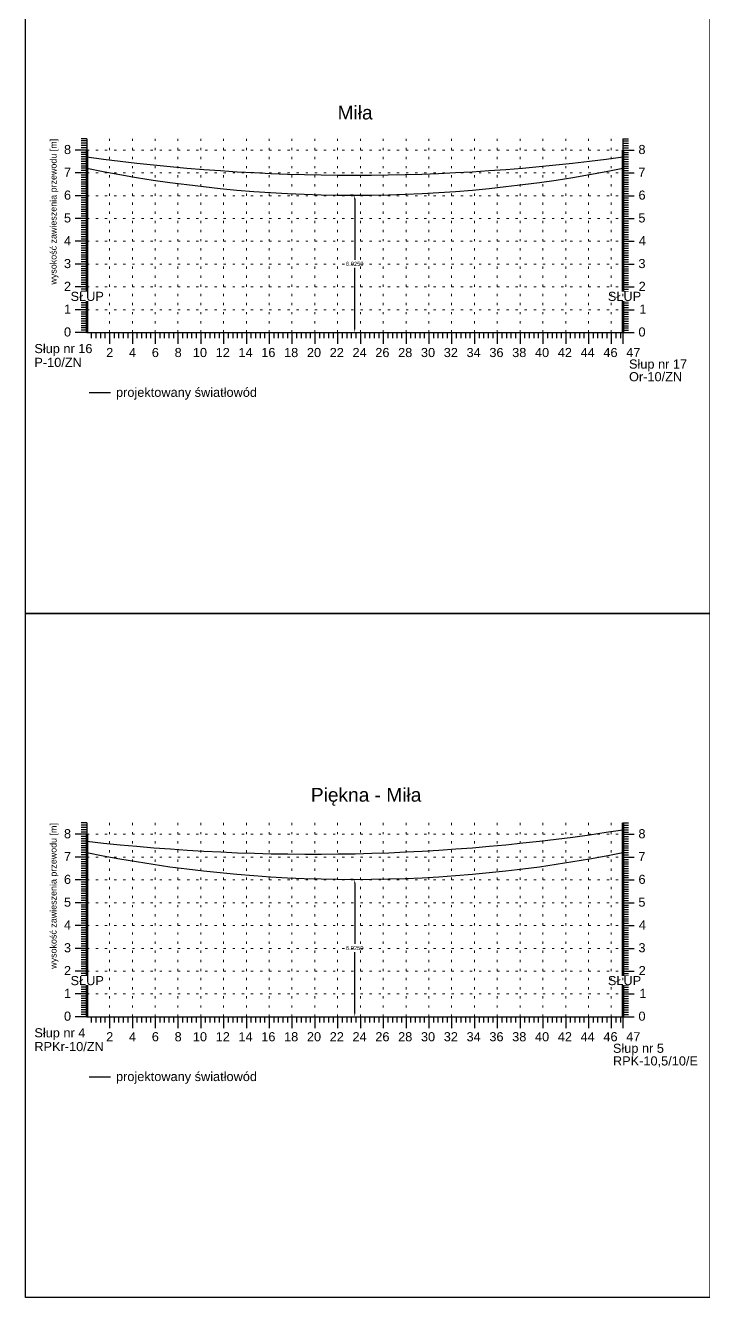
# Model space of a CAD drawing. Header units: metres. Extents: x -155 to 1812, y 681 to 886.
# Drawn here: x 1074.5 to 1104.3, y 740.5 to 796.3 of the extents above; entities that cross this region are included whole.
import ezdxf

# ---------------------------------------------------------------- set-up
doc = ezdxf.new("R2010")
doc.units = ezdxf.units.M
doc.header["$MEASUREMENT"] = 0
doc.linetypes.add('ACAD_ISO07W100', pattern=[3, 0, -3])
doc.layers.add('ramka', color=7, linetype='Continuous', plot=False)
doc.styles.get("Standard").update_dxf_attribs({"font": 'arial.ttf'})
doc.dimstyles.get("Standard").update_dxf_attribs({"dimtxt": 0.18, "dimasz": 0.18, "dimexe": 0.18, "dimexo": 0.0625, "dimgap": 0.09, "dimtad": 0, "dimtih": 1, "dimtoh": 1, "dimdec": 4, "dimzin": 0, "dimdsep": 46, "dimtxsty": 'Standard', "dimcen": 0.09, "dimadec": 0, "dimazin": 0, "dimtfac": 1, "dimtdec": 4, "dimtofl": 0, "dimtmove": 0, "dimatfit": 3, "dimfxl": 1, "dimtolj": 1, "dimtzin": 0, "dimarcsym": 0})

# ---------------------------------------------------------------- blocks, each defined once
blk = doc.blocks.new('*D293')
at = {"color": 0, "lineweight": -2}
for p, q in [((1088.917, 788.858), (1088.799, 788.858)), ((1088.979, 788.678), (1088.979, 786.028)), ((1088.979, 783.013), (1088.979, 785.664)), ((1079.892, 782.833), (1089.159, 782.833))]:
    blk.add_line(p, q, dxfattribs=at)
at = {"color": 0}
for points in [[(1089.009, 788.678), (1088.949, 788.678), (1088.979, 788.858)], [(1088.949, 783.013), (1089.009, 783.013), (1088.979, 782.833)]]:
    blk.add_solid(points, dxfattribs=at)
at = {"layer": 'Defpoints', "color": 0}
for p in [(1088.979, 788.858), (1079.829, 782.833), (1088.979, 782.833)]:
    blk.add_point(p, dxfattribs=at)
at = {"color": 0, "lineweight": 25, "insert": (1088.979, 785.846), "char_height": 0.18, "attachment_point": 5}
blk.add_mtext('\\A1;6.0250', dxfattribs=at)
blk = doc.blocks.new('*D303')
at = {"color": 0, "lineweight": -2}
for p, q in [((1088.917, 758.858), (1088.799, 758.858)), ((1088.979, 758.678), (1088.979, 756.028)), ((1088.979, 753.013), (1088.979, 755.664)), ((1079.892, 752.833), (1089.159, 752.833))]:
    blk.add_line(p, q, dxfattribs=at)
at = {"color": 0}
for points in [[(1089.009, 758.678), (1088.949, 758.678), (1088.979, 758.858)], [(1088.949, 753.013), (1089.009, 753.013), (1088.979, 752.833)]]:
    blk.add_solid(points, dxfattribs=at)
at = {"layer": 'Defpoints', "color": 0}
for p in [(1088.979, 758.858), (1079.829, 752.833), (1088.979, 752.833)]:
    blk.add_point(p, dxfattribs=at)
at = {"color": 0, "lineweight": 25, "insert": (1088.979, 755.846), "char_height": 0.18, "attachment_point": 5}
blk.add_mtext('\\A1;6.0250', dxfattribs=at)

msp = doc.modelspace()

# ---------------------------------------------------------------- linework, layer by layer
for p, q in [((1077.22936, 791.33334), (1076.97936, 791.33334)), ((1077.22936, 791.23334), (1076.97936, 791.23334)), ((1077.22936, 791.13334), (1076.97936, 791.13334)), ((1077.22936, 791.03334), (1076.97936, 791.03334)), ((1077.22936, 790.93334), (1076.97936, 790.93334)), ((1077.22936, 791.33334), (1077.22936, 782.83334)), ((1100.72936, 791.33334), (1100.72936, 782.83334)), ((1100.72936, 791.33334), (1100.97936, 791.33334)), ((1100.72936, 791.23334), (1100.97936, 791.23334)), ((1100.72936, 791.13334), (1100.97936, 791.13334)), ((1100.72936, 791.03334), (1100.97936, 791.03334)), ((1100.72936, 790.93334), (1100.97936, 790.93334)), ((1077.22936, 790.83334), (1076.72936, 790.83334)), ((1077.22936, 790.83334), (1076.72936, 790.83334)), ((1077.22936, 790.73334), (1076.97936, 790.73334)), ((1077.22936, 790.63334), (1076.97936, 790.63334)), ((1077.22936, 790.53334), (1076.97936, 790.53334)), ((1077.22936, 790.43334), (1076.97936, 790.43334)), ((1100.72936, 790.83334), (1101.22936, 790.83334)), ((1100.72936, 790.83334), (1101.22936, 790.83334)), ((1100.72936, 790.73334), (1100.97936, 790.73334)), ((1100.72936, 790.63334), (1100.97936, 790.63334)), ((1100.72936, 790.53334), (1100.97936, 790.53334)), ((1100.72936, 790.43334), (1100.97936, 790.43334)), ((1077.22936, 789.83334), (1076.72936, 789.83334)), ((1077.22936, 789.83334), (1076.72936, 789.83334)), ((1077.22936, 790.33334), (1076.97936, 790.33334)), ((1077.22936, 790.23334), (1076.97936, 790.23334)), ((1077.22936, 790.13334), (1076.97936, 790.13334)), ((1077.22936, 790.03334), (1076.97936, 790.03334)), ((1077.22936, 789.93334), (1076.97936, 789.93334)), ((1100.72936, 790.33334), (1100.97936, 790.33334)), ((1100.72936, 790.23334), (1100.97936, 790.23334)), ((1100.72936, 790.13334), (1100.97936, 790.13334)), ((1100.72936, 790.03334), (1100.97936, 790.03334)), ((1100.72936, 789.93334), (1100.97936, 789.93334)), ((1100.72936, 789.83334), (1101.22936, 789.83334)), ((1100.72936, 789.83334), (1101.22936, 789.83334)), ((1077.22936, 789.73334), (1076.97936, 789.73334)), ((1077.22936, 789.63334), (1076.97936, 789.63334)), ((1077.22936, 789.53334), (1076.97936, 789.53334)), ((1077.22936, 789.43334), (1076.97936, 789.43334)), ((1077.22936, 789.33334), (1076.97936, 789.33334)), ((1100.72936, 789.73334), (1100.97936, 789.73334)), ((1100.72936, 789.63334), (1100.97936, 789.63334)), ((1100.72936, 789.53334), (1100.97936, 789.53334)), ((1100.72936, 789.43334), (1100.97936, 789.43334)), ((1100.72936, 789.33334), (1100.97936, 789.33334)), ((1077.22936, 788.83334), (1076.72936, 788.83334)), ((1077.22936, 788.83334), (1076.72936, 788.83334)), ((1077.22936, 789.23334), (1076.97936, 789.23334)), ((1077.22936, 789.13334), (1076.97936, 789.13334)), ((1077.22936, 789.03334), (1076.97936, 789.03334)), ((1077.22936, 788.93334), (1076.97936, 788.93334)), ((1077.22936, 788.73334), (1076.97936, 788.73334)), ((1100.72936, 789.23334), (1100.97936, 789.23334)), ((1100.72936, 789.13334), (1100.97936, 789.13334)), ((1100.72936, 789.03334), (1100.97936, 789.03334)), ((1100.72936, 788.93334), (1100.97936, 788.93334)), ((1100.72936, 788.83334), (1101.22936, 788.83334)), ((1100.72936, 788.83334), (1101.22936, 788.83334)), ((1100.72936, 788.73334), (1100.97936, 788.73334)), ((1077.22936, 788.63334), (1076.97936, 788.63334)), ((1077.22936, 788.53334), (1076.97936, 788.53334)), ((1077.22936, 788.43334), (1076.97936, 788.43334)), ((1077.22936, 788.33334), (1076.97936, 788.33334)), ((1077.22936, 788.23334), (1076.97936, 788.23334)), ((1077.22936, 788.13334), (1076.97936, 788.13334)), ((1100.72936, 788.63334), (1100.97936, 788.63334)), ((1100.72936, 788.53334), (1100.97936, 788.53334)), ((1100.72936, 788.43334), (1100.97936, 788.43334)), ((1100.72936, 788.33334), (1100.97936, 788.33334)), ((1100.72936, 788.23334), (1100.97936, 788.23334)), ((1100.72936, 788.13334), (1100.97936, 788.13334)), ((1077.22936, 787.83334), (1076.72936, 787.83334)), ((1077.22936, 787.83334), (1076.72936, 787.83334)), ((1077.22936, 788.03334), (1076.97936, 788.03334)), ((1077.22936, 787.93334), (1076.97936, 787.93334)), ((1077.22936, 787.73334), (1076.97936, 787.73334)), ((1077.22936, 787.63334), (1076.97936, 787.63334)), ((1100.72936, 788.03334), (1100.97936, 788.03334)), ((1100.72936, 787.93334), (1100.97936, 787.93334)), ((1100.72936, 787.83334), (1101.22936, 787.83334)), ((1100.72936, 787.83334), (1101.22936, 787.83334)), ((1100.72936, 787.73334), (1100.97936, 787.73334)), ((1100.72936, 787.63334), (1100.97936, 787.63334)), ((1077.22936, 787.53334), (1076.97936, 787.53334)), ((1077.22936, 787.43334), (1076.97936, 787.43334)), ((1077.22936, 787.33334), (1076.97936, 787.33334)), ((1077.22936, 787.23334), (1076.97936, 787.23334)), ((1077.22936, 787.13334), (1076.97936, 787.13334)), ((1077.22936, 787.03334), (1076.97936, 787.03334)), ((1100.72936, 787.53334), (1100.97936, 787.53334)), ((1100.72936, 787.43334), (1100.97936, 787.43334)), ((1100.72936, 787.33334), (1100.97936, 787.33334)), ((1100.72936, 787.23334), (1100.97936, 787.23334)), ((1100.72936, 787.13334), (1100.97936, 787.13334)), ((1100.72936, 787.03334), (1100.97936, 787.03334)), ((1077.22936, 786.83334), (1076.72936, 786.83334)), ((1077.22936, 786.83334), (1076.72936, 786.83334)), ((1077.22936, 786.93334), (1076.97936, 786.93334)), ((1077.22936, 786.73334), (1076.97936, 786.73334)), ((1077.22936, 786.63334), (1076.97936, 786.63334)), ((1077.22936, 786.53334), (1076.97936, 786.53334)), ((1100.72936, 786.93334), (1100.97936, 786.93334)), ((1100.72936, 786.83334), (1101.22936, 786.83334)), ((1100.72936, 786.83334), (1101.22936, 786.83334)), ((1100.72936, 786.73334), (1100.97936, 786.73334)), ((1100.72936, 786.63334), (1100.97936, 786.63334)), ((1100.72936, 786.53334), (1100.97936, 786.53334)), ((1077.22936, 786.43334), (1076.97936, 786.43334)), ((1077.22936, 786.33334), (1076.97936, 786.33334)), ((1077.22936, 786.23334), (1076.97936, 786.23334)), ((1077.22936, 786.13334), (1076.97936, 786.13334)), ((1077.22936, 786.03334), (1076.97936, 786.03334)), ((1077.22936, 785.93334), (1076.97936, 785.93334)), ((1100.72936, 786.43334), (1100.97936, 786.43334)), ((1100.72936, 786.33334), (1100.97936, 786.33334)), ((1100.72936, 786.23334), (1100.97936, 786.23334)), ((1100.72936, 786.13334), (1100.97936, 786.13334)), ((1100.72936, 786.03334), (1100.97936, 786.03334)), ((1100.72936, 785.93334), (1100.97936, 785.93334)), ((1077.22936, 785.83334), (1076.72936, 785.83334)), ((1077.22936, 785.83334), (1076.72936, 785.83334)), ((1077.22936, 785.73334), (1076.97936, 785.73334)), ((1077.22936, 785.63334), (1076.97936, 785.63334)), ((1077.22936, 785.53334), (1076.97936, 785.53334)), ((1077.22936, 785.43334), (1076.97936, 785.43334)), ((1100.72936, 785.83334), (1101.22936, 785.83334)), ((1100.72936, 785.83334), (1101.22936, 785.83334)), ((1100.72936, 785.73334), (1100.97936, 785.73334)), ((1100.72936, 785.63334), (1100.97936, 785.63334)), ((1100.72936, 785.53334), (1100.97936, 785.53334)), ((1100.72936, 785.43334), (1100.97936, 785.43334)), ((1077.22936, 784.83334), (1076.72936, 784.83334)), ((1077.22936, 784.83334), (1076.72936, 784.83334)), ((1077.22936, 785.33334), (1076.97936, 785.33334)), ((1077.22936, 785.23334), (1076.97936, 785.23334)), ((1077.22936, 785.13334), (1076.97936, 785.13334)), ((1077.22936, 785.03334), (1076.97936, 785.03334)), ((1077.22936, 784.93334), (1076.97936, 784.93334)), ((1100.72936, 785.33334), (1100.97936, 785.33334)), ((1100.72936, 785.23334), (1100.97936, 785.23334)), ((1100.72936, 785.13334), (1100.97936, 785.13334)), ((1100.72936, 785.03334), (1100.97936, 785.03334)), ((1100.72936, 784.93334), (1100.97936, 784.93334)), ((1100.72936, 784.83334), (1101.22936, 784.83334)), ((1100.72936, 784.83334), (1101.22936, 784.83334)), ((1077.22936, 784.73334), (1076.97936, 784.73334)), ((1077.22936, 784.63334), (1076.97936, 784.63334)), ((1077.22936, 784.53334), (1076.97936, 784.53334)), ((1077.22936, 784.43334), (1076.97936, 784.43334)), ((1077.22936, 784.33334), (1076.97936, 784.33334)), ((1077.22936, 784.23334), (1076.97936, 784.23334)), ((1100.72936, 784.73334), (1100.97936, 784.73334)), ((1100.72936, 784.63334), (1100.97936, 784.63334)), ((1100.72936, 784.53334), (1100.97936, 784.53334)), ((1100.72936, 784.43334), (1100.97936, 784.43334)), ((1100.72936, 784.33334), (1100.97936, 784.33334)), ((1100.72936, 784.23334), (1100.97936, 784.23334)), ((1077.22936, 783.83334), (1076.72936, 783.83334)), ((1077.22936, 783.83334), (1076.72936, 783.83334)), ((1077.22936, 784.13334), (1076.97936, 784.13334)), ((1077.22936, 784.03334), (1076.97936, 784.03334)), ((1077.22936, 783.93334), (1076.97936, 783.93334)), ((1077.22936, 783.73334), (1076.97936, 783.73334)), ((1100.72936, 784.13334), (1100.97936, 784.13334)), ((1100.72936, 784.03334), (1100.97936, 784.03334)), ((1100.72936, 783.93334), (1100.97936, 783.93334)), ((1100.72936, 783.83334), (1101.22936, 783.83334)), ((1100.72936, 783.83334), (1101.22936, 783.83334)), ((1100.72936, 783.73334), (1100.97936, 783.73334)), ((1077.22936, 783.63334), (1076.97936, 783.63334)), ((1077.22936, 783.53334), (1076.97936, 783.53334)), ((1077.22936, 783.43334), (1076.97936, 783.43334)), ((1077.22936, 783.33334), (1076.97936, 783.33334)), ((1077.22936, 783.23334), (1076.97936, 783.23334)), ((1077.22936, 783.13334), (1076.97936, 783.13334)), ((1100.72936, 783.63334), (1100.97936, 783.63334)), ((1100.72936, 783.53334), (1100.97936, 783.53334)), ((1100.72936, 783.43334), (1100.97936, 783.43334)), ((1100.72936, 783.33334), (1100.97936, 783.33334)), ((1100.72936, 783.23334), (1100.97936, 783.23334)), ((1100.72936, 783.13334), (1100.97936, 783.13334)), ((1077.22936, 782.83334), (1076.72936, 782.83334)), ((1077.22936, 783.03334), (1076.97936, 783.03334)), ((1077.22936, 782.93334), (1076.97936, 782.93334)), ((1077.22936, 782.83334), (1076.97936, 782.83334)), ((1077.22936, 782.83334), (1100.72936, 782.83334)), ((1077.42936, 782.83334), (1077.42936, 782.58334)), ((1077.62936, 782.83334), (1077.62936, 782.58334)), ((1077.82936, 782.83334), (1077.82936, 782.58334)), ((1078.02936, 782.83334), (1078.02936, 782.58334)), ((1078.22936, 782.83334), (1078.22936, 782.33334)), ((1078.42936, 782.83334), (1078.42936, 782.58334)), ((1078.62936, 782.83334), (1078.62936, 782.58334)), ((1078.82936, 782.83334), (1078.82936, 782.58334)), ((1079.02936, 782.83334), (1079.02936, 782.58334)), ((1079.22936, 782.83334), (1079.22936, 782.33334)), ((1079.42936, 782.83334), (1079.42936, 782.58334)), ((1079.62936, 782.83334), (1079.62936, 782.58334)), ((1079.82936, 782.83334), (1079.82936, 782.58334)), ((1080.02936, 782.83334), (1080.02936, 782.58334)), ((1080.22936, 782.83334), (1080.22936, 782.33334)), ((1080.42936, 782.83334), (1080.42936, 782.58334)), ((1080.62936, 782.83334), (1080.62936, 782.58334)), ((1080.82936, 782.83334), (1080.82936, 782.58334)), ((1081.02936, 782.83334), (1081.02936, 782.58334)), ((1081.22936, 782.83334), (1081.22936, 782.33334)), ((1081.42936, 782.83334), (1081.42936, 782.58334)), ((1081.62936, 782.83334), (1081.62936, 782.58334)), ((1081.82936, 782.83334), (1081.82936, 782.58334)), ((1082.02936, 782.83334), (1082.02936, 782.58334)), ((1082.22936, 782.83334), (1082.22936, 782.33334)), ((1082.42936, 782.83334), (1082.42936, 782.58334)), ((1082.62936, 782.83334), (1082.62936, 782.58334)), ((1082.82936, 782.83334), (1082.82936, 782.58334)), ((1083.02936, 782.83334), (1083.02936, 782.58334)), ((1083.22936, 782.83334), (1083.22936, 782.33334)), ((1083.42936, 782.83334), (1083.42936, 782.58334)), ((1083.62936, 782.83334), (1083.62936, 782.58334)), ((1083.82936, 782.83334), (1083.82936, 782.58334)), ((1084.02936, 782.83334), (1084.02936, 782.58334)), ((1084.22936, 782.83334), (1084.22936, 782.33334)), ((1084.42936, 782.83334), (1084.42936, 782.58334)), ((1084.62936, 782.83334), (1084.62936, 782.58334)), ((1084.82936, 782.83334), (1084.82936, 782.58334)), ((1085.02936, 782.83334), (1085.02936, 782.58334)), ((1085.22936, 782.83334), (1085.22936, 782.33334)), ((1085.42936, 782.83334), (1085.42936, 782.58334)), ((1085.62936, 782.83334), (1085.62936, 782.58334)), ((1085.82936, 782.83334), (1085.82936, 782.58334)), ((1086.02936, 782.83334), (1086.02936, 782.58334)), ((1086.22936, 782.83334), (1086.22936, 782.33334)), ((1086.42936, 782.83334), (1086.42936, 782.58334)), ((1086.62936, 782.83334), (1086.62936, 782.58334)), ((1086.82936, 782.83334), (1086.82936, 782.58334)), ((1087.02936, 782.83334), (1087.02936, 782.58334)), ((1087.22936, 782.83334), (1087.22936, 782.33334)), ((1087.42936, 782.83334), (1087.42936, 782.58334)), ((1087.62936, 782.83334), (1087.62936, 782.58334)), ((1087.82936, 782.83334), (1087.82936, 782.58334)), ((1088.02936, 782.83334), (1088.02936, 782.58334)), ((1088.22936, 782.83334), (1088.22936, 782.33334)), ((1088.42936, 782.83334), (1088.42936, 782.58334)), ((1088.62936, 782.83334), (1088.62936, 782.58334)), ((1088.82936, 782.83334), (1088.82936, 782.58334)), ((1089.02936, 782.83334), (1089.02936, 782.58334)), ((1089.22936, 782.83334), (1089.22936, 782.33334)), ((1089.42936, 782.83334), (1089.42936, 782.58334)), ((1089.62936, 782.83334), (1089.62936, 782.58334)), ((1089.82936, 782.83334), (1089.82936, 782.58334)), ((1090.02936, 782.83334), (1090.02936, 782.58334)), ((1090.22936, 782.83334), (1090.22936, 782.33334)), ((1090.42936, 782.83334), (1090.42936, 782.58334)), ((1090.62936, 782.83334), (1090.62936, 782.58334)), ((1090.82936, 782.83334), (1090.82936, 782.58334)), ((1091.02936, 782.83334), (1091.02936, 782.58334)), ((1091.22936, 782.83334), (1091.22936, 782.33334)), ((1091.42936, 782.83334), (1091.42936, 782.58334)), ((1091.62936, 782.83334), (1091.62936, 782.58334)), ((1091.82936, 782.83334), (1091.82936, 782.58334)), ((1092.02936, 782.83334), (1092.02936, 782.58334)), ((1092.22936, 782.83334), (1092.22936, 782.33334)), ((1092.42936, 782.83334), (1092.42936, 782.58334)), ((1092.62936, 782.83334), (1092.62936, 782.58334)), ((1092.82936, 782.83334), (1092.82936, 782.58334)), ((1093.02936, 782.83334), (1093.02936, 782.58334)), ((1093.22936, 782.83334), (1093.22936, 782.33334)), ((1093.42936, 782.83334), (1093.42936, 782.58334)), ((1093.62936, 782.83334), (1093.62936, 782.58334)), ((1093.82936, 782.83334), (1093.82936, 782.58334)), ((1094.02936, 782.83334), (1094.02936, 782.58334)), ((1094.22936, 782.83334), (1094.22936, 782.33334)), ((1094.42936, 782.83334), (1094.42936, 782.58334)), ((1094.62936, 782.83334), (1094.62936, 782.58334)), ((1094.82936, 782.83334), (1094.82936, 782.58334)), ((1095.02936, 782.83334), (1095.02936, 782.58334)), ((1095.22936, 782.83334), (1095.22936, 782.33334)), ((1095.42936, 782.83334), (1095.42936, 782.58334)), ((1095.62936, 782.83334), (1095.62936, 782.58334)), ((1095.82936, 782.83334), (1095.82936, 782.58334)), ((1096.02936, 782.83334), (1096.02936, 782.58334)), ((1096.22936, 782.83334), (1096.22936, 782.33334)), ((1096.22936, 782.83334), (1096.22936, 782.33334)), ((1096.42936, 782.83334), (1096.42936, 782.58334)), ((1096.62936, 782.83334), (1096.62936, 782.58334)), ((1096.82936, 782.83334), (1096.82936, 782.58334)), ((1097.02936, 782.83334), (1097.02936, 782.58334)), ((1097.22936, 782.83334), (1097.22936, 782.33334)), ((1097.22936, 782.83334), (1097.22936, 782.33334)), ((1097.42936, 782.83334), (1097.42936, 782.58334)), ((1097.62936, 782.83334), (1097.62936, 782.58334)), ((1097.82936, 782.83334), (1097.82936, 782.58334)), ((1098.02936, 782.83334), (1098.02936, 782.58334)), ((1098.22936, 782.83334), (1098.22936, 782.33334)), ((1098.22936, 782.83334), (1098.22936, 782.33334)), ((1098.42936, 782.83334), (1098.42936, 782.58334)), ((1098.62936, 782.83334), (1098.62936, 782.58334)), ((1098.82936, 782.83334), (1098.82936, 782.58334)), ((1099.02936, 782.83334), (1099.02936, 782.58334)), ((1099.22936, 782.83334), (1099.22936, 782.33334)), ((1099.22936, 782.83334), (1099.22936, 782.33334)), ((1099.42936, 782.83334), (1099.42936, 782.58334)), ((1099.62936, 782.83334), (1099.62936, 782.58334)), ((1099.82936, 782.83334), (1099.82936, 782.58334)), ((1100.02936, 782.83334), (1100.02936, 782.58334)), ((1100.22936, 782.83334), (1100.22936, 782.33334)), ((1100.22936, 782.83334), (1100.22936, 782.33334)), ((1100.42936, 782.83334), (1100.42936, 782.58334)), ((1100.62936, 782.83334), (1100.62936, 782.58334)), ((1100.72936, 783.03334), (1100.97936, 783.03334)), ((1100.72936, 782.93334), (1100.97936, 782.93334)), ((1100.72936, 782.83334), (1101.22936, 782.83334)), ((1100.72936, 782.83334), (1100.97936, 782.83334)), ((1100.72936, 782.83334), (1100.72936, 782.33334)), ((1100.72936, 782.83334), (1100.72936, 782.33334)), ((1077.22936, 760.83334), (1076.72936, 760.83334)), ((1077.22936, 760.83334), (1076.72936, 760.83334)), ((1077.22936, 761.33334), (1076.97936, 761.33334)), ((1077.22936, 761.23334), (1076.97936, 761.23334)), ((1077.22936, 761.13334), (1076.97936, 761.13334)), ((1077.22936, 761.03334), (1076.97936, 761.03334)), ((1077.22936, 760.93334), (1076.97936, 760.93334)), ((1077.22936, 761.33334), (1077.22936, 752.83334)), ((1100.72936, 761.33334), (1100.72936, 752.83334)), ((1100.72936, 761.33334), (1100.97936, 761.33334)), ((1100.72936, 761.23334), (1100.97936, 761.23334)), ((1100.72936, 761.13334), (1100.97936, 761.13334)), ((1100.72936, 761.03334), (1100.97936, 761.03334)), ((1100.72936, 760.93334), (1100.97936, 760.93334)), ((1100.72936, 760.83334), (1101.22936, 760.83334)), ((1100.72936, 760.83334), (1101.22936, 760.83334)), ((1077.22936, 760.73334), (1076.97936, 760.73334)), ((1077.22936, 760.63334), (1076.97936, 760.63334)), ((1077.22936, 760.53334), (1076.97936, 760.53334)), ((1077.22936, 760.43334), (1076.97936, 760.43334)), ((1077.22936, 760.33334), (1076.97936, 760.33334)), ((1100.72936, 760.73334), (1100.97936, 760.73334)), ((1100.72936, 760.63334), (1100.97936, 760.63334)), ((1100.72936, 760.53334), (1100.97936, 760.53334)), ((1100.72936, 760.43334), (1100.97936, 760.43334)), ((1100.72936, 760.33334), (1100.97936, 760.33334)), ((1077.22936, 759.83334), (1076.72936, 759.83334)), ((1077.22936, 759.83334), (1076.72936, 759.83334)), ((1077.22936, 760.23334), (1076.97936, 760.23334)), ((1077.22936, 760.13334), (1076.97936, 760.13334)), ((1077.22936, 760.03334), (1076.97936, 760.03334)), ((1077.22936, 759.93334), (1076.97936, 759.93334)), ((1077.22936, 759.73334), (1076.97936, 759.73334)), ((1100.72936, 760.23334), (1100.97936, 760.23334)), ((1100.72936, 760.13334), (1100.97936, 760.13334)), ((1100.72936, 760.03334), (1100.97936, 760.03334)), ((1100.72936, 759.93334), (1100.97936, 759.93334)), ((1100.72936, 759.83334), (1101.22936, 759.83334)), ((1100.72936, 759.83334), (1101.22936, 759.83334)), ((1100.72936, 759.73334), (1100.97936, 759.73334)), ((1077.22936, 759.63334), (1076.97936, 759.63334)), ((1077.22936, 759.53334), (1076.97936, 759.53334)), ((1077.22936, 759.43334), (1076.97936, 759.43334)), ((1077.22936, 759.33334), (1076.97936, 759.33334)), ((1077.22936, 759.23334), (1076.97936, 759.23334)), ((1077.22936, 759.13334), (1076.97936, 759.13334)), ((1100.72936, 759.63334), (1100.97936, 759.63334)), ((1100.72936, 759.53334), (1100.97936, 759.53334)), ((1100.72936, 759.43334), (1100.97936, 759.43334)), ((1100.72936, 759.33334), (1100.97936, 759.33334)), ((1100.72936, 759.23334), (1100.97936, 759.23334)), ((1100.72936, 759.13334), (1100.97936, 759.13334)), ((1077.22936, 758.83334), (1076.72936, 758.83334)), ((1077.22936, 758.83334), (1076.72936, 758.83334)), ((1077.22936, 759.03334), (1076.97936, 759.03334)), ((1077.22936, 758.93334), (1076.97936, 758.93334)), ((1077.22936, 758.73334), (1076.97936, 758.73334)), ((1077.22936, 758.63334), (1076.97936, 758.63334)), ((1100.72936, 759.03334), (1100.97936, 759.03334)), ((1100.72936, 758.93334), (1100.97936, 758.93334)), ((1100.72936, 758.83334), (1101.22936, 758.83334)), ((1100.72936, 758.83334), (1101.22936, 758.83334)), ((1100.72936, 758.73334), (1100.97936, 758.73334)), ((1100.72936, 758.63334), (1100.97936, 758.63334)), ((1077.22936, 758.53334), (1076.97936, 758.53334)), ((1077.22936, 758.43334), (1076.97936, 758.43334)), ((1077.22936, 758.33334), (1076.97936, 758.33334)), ((1077.22936, 758.23334), (1076.97936, 758.23334)), ((1077.22936, 758.13334), (1076.97936, 758.13334)), ((1077.22936, 758.03334), (1076.97936, 758.03334)), ((1100.72936, 758.53334), (1100.97936, 758.53334)), ((1100.72936, 758.43334), (1100.97936, 758.43334)), ((1100.72936, 758.33334), (1100.97936, 758.33334)), ((1100.72936, 758.23334), (1100.97936, 758.23334)), ((1100.72936, 758.13334), (1100.97936, 758.13334)), ((1100.72936, 758.03334), (1100.97936, 758.03334)), ((1077.22936, 757.83334), (1076.72936, 757.83334)), ((1077.22936, 757.83334), (1076.72936, 757.83334)), ((1077.22936, 757.93334), (1076.97936, 757.93334)), ((1077.22936, 757.73334), (1076.97936, 757.73334)), ((1077.22936, 757.63334), (1076.97936, 757.63334)), ((1077.22936, 757.53334), (1076.97936, 757.53334)), ((1100.72936, 757.93334), (1100.97936, 757.93334)), ((1100.72936, 757.83334), (1101.22936, 757.83334)), ((1100.72936, 757.83334), (1101.22936, 757.83334)), ((1100.72936, 757.73334), (1100.97936, 757.73334)), ((1100.72936, 757.63334), (1100.97936, 757.63334)), ((1100.72936, 757.53334), (1100.97936, 757.53334)), ((1077.22936, 757.43334), (1076.97936, 757.43334)), ((1077.22936, 757.33334), (1076.97936, 757.33334)), ((1077.22936, 757.23334), (1076.97936, 757.23334)), ((1077.22936, 757.13334), (1076.97936, 757.13334)), ((1077.22936, 757.03334), (1076.97936, 757.03334)), ((1077.22936, 756.93334), (1076.97936, 756.93334)), ((1100.72936, 757.43334), (1100.97936, 757.43334)), ((1100.72936, 757.33334), (1100.97936, 757.33334)), ((1100.72936, 757.23334), (1100.97936, 757.23334)), ((1100.72936, 757.13334), (1100.97936, 757.13334)), ((1100.72936, 757.03334), (1100.97936, 757.03334)), ((1100.72936, 756.93334), (1100.97936, 756.93334)), ((1077.22936, 756.83334), (1076.72936, 756.83334)), ((1077.22936, 756.83334), (1076.72936, 756.83334)), ((1077.22936, 756.73334), (1076.97936, 756.73334)), ((1077.22936, 756.63334), (1076.97936, 756.63334)), ((1077.22936, 756.53334), (1076.97936, 756.53334)), ((1077.22936, 756.43334), (1076.97936, 756.43334)), ((1077.22936, 756.33334), (1076.97936, 756.33334)), ((1100.72936, 756.83334), (1101.22936, 756.83334)), ((1100.72936, 756.83334), (1101.22936, 756.83334)), ((1100.72936, 756.73334), (1100.97936, 756.73334)), ((1100.72936, 756.63334), (1100.97936, 756.63334)), ((1100.72936, 756.53334), (1100.97936, 756.53334)), ((1100.72936, 756.43334), (1100.97936, 756.43334)), ((1100.72936, 756.33334), (1100.97936, 756.33334)), ((1077.22936, 755.83334), (1076.72936, 755.83334)), ((1077.22936, 755.83334), (1076.72936, 755.83334)), ((1077.22936, 756.23334), (1076.97936, 756.23334)), ((1077.22936, 756.13334), (1076.97936, 756.13334)), ((1077.22936, 756.03334), (1076.97936, 756.03334)), ((1077.22936, 755.93334), (1076.97936, 755.93334)), ((1100.72936, 756.23334), (1100.97936, 756.23334)), ((1100.72936, 756.13334), (1100.97936, 756.13334)), ((1100.72936, 756.03334), (1100.97936, 756.03334)), ((1100.72936, 755.93334), (1100.97936, 755.93334)), ((1100.72936, 755.83334), (1101.22936, 755.83334)), ((1100.72936, 755.83334), (1101.22936, 755.83334)), ((1077.22936, 755.73334), (1076.97936, 755.73334)), ((1077.22936, 755.63334), (1076.97936, 755.63334)), ((1077.22936, 755.53334), (1076.97936, 755.53334)), ((1077.22936, 755.43334), (1076.97936, 755.43334)), ((1077.22936, 755.33334), (1076.97936, 755.33334)), ((1077.22936, 755.23334), (1076.97936, 755.23334)), ((1100.72936, 755.73334), (1100.97936, 755.73334)), ((1100.72936, 755.63334), (1100.97936, 755.63334)), ((1100.72936, 755.53334), (1100.97936, 755.53334)), ((1100.72936, 755.43334), (1100.97936, 755.43334)), ((1100.72936, 755.33334), (1100.97936, 755.33334)), ((1100.72936, 755.23334), (1100.97936, 755.23334)), ((1077.22936, 754.83334), (1076.72936, 754.83334)), ((1077.22936, 754.83334), (1076.72936, 754.83334)), ((1077.22936, 755.13334), (1076.97936, 755.13334)), ((1077.22936, 755.03334), (1076.97936, 755.03334)), ((1077.22936, 754.93334), (1076.97936, 754.93334)), ((1077.22936, 754.73334), (1076.97936, 754.73334)), ((1100.72936, 755.13334), (1100.97936, 755.13334)), ((1100.72936, 755.03334), (1100.97936, 755.03334)), ((1100.72936, 754.93334), (1100.97936, 754.93334)), ((1100.72936, 754.83334), (1101.22936, 754.83334)), ((1100.72936, 754.83334), (1101.22936, 754.83334)), ((1100.72936, 754.73334), (1100.97936, 754.73334)), ((1077.22936, 754.63334), (1076.97936, 754.63334)), ((1077.22936, 754.53334), (1076.97936, 754.53334)), ((1077.22936, 754.43334), (1076.97936, 754.43334)), ((1077.22936, 754.33334), (1076.97936, 754.33334)), ((1077.22936, 754.23334), (1076.97936, 754.23334)), ((1077.22936, 754.13334), (1076.97936, 754.13334)), ((1100.72936, 754.63334), (1100.97936, 754.63334)), ((1100.72936, 754.53334), (1100.97936, 754.53334)), ((1100.72936, 754.43334), (1100.97936, 754.43334)), ((1100.72936, 754.33334), (1100.97936, 754.33334)), ((1100.72936, 754.23334), (1100.97936, 754.23334)), ((1100.72936, 754.13334), (1100.97936, 754.13334)), ((1077.22936, 753.83334), (1076.72936, 753.83334)), ((1077.22936, 753.83334), (1076.72936, 753.83334)), ((1077.22936, 754.03334), (1076.97936, 754.03334)), ((1077.22936, 753.93334), (1076.97936, 753.93334)), ((1077.22936, 753.73334), (1076.97936, 753.73334)), ((1077.22936, 753.63334), (1076.97936, 753.63334)), ((1100.72936, 754.03334), (1100.97936, 754.03334)), ((1100.72936, 753.93334), (1100.97936, 753.93334)), ((1100.72936, 753.83334), (1101.22936, 753.83334)), ((1100.72936, 753.83334), (1101.22936, 753.83334)), ((1100.72936, 753.73334), (1100.97936, 753.73334)), ((1100.72936, 753.63334), (1100.97936, 753.63334)), ((1077.22936, 753.53334), (1076.97936, 753.53334)), ((1077.22936, 753.43334), (1076.97936, 753.43334)), ((1077.22936, 753.33334), (1076.97936, 753.33334)), ((1077.22936, 753.23334), (1076.97936, 753.23334)), ((1077.22936, 753.13334), (1076.97936, 753.13334)), ((1077.22936, 753.03334), (1076.97936, 753.03334)), ((1100.72936, 753.53334), (1100.97936, 753.53334)), ((1100.72936, 753.43334), (1100.97936, 753.43334)), ((1100.72936, 753.33334), (1100.97936, 753.33334)), ((1100.72936, 753.23334), (1100.97936, 753.23334)), ((1100.72936, 753.13334), (1100.97936, 753.13334)), ((1100.72936, 753.03334), (1100.97936, 753.03334)), ((1077.22936, 752.83334), (1076.72936, 752.83334)), ((1077.22936, 752.93334), (1076.97936, 752.93334)), ((1077.22936, 752.83334), (1076.97936, 752.83334)), ((1077.22936, 752.83334), (1100.72936, 752.83334)), ((1077.42936, 752.83334), (1077.42936, 752.58334)), ((1077.62936, 752.83334), (1077.62936, 752.58334)), ((1077.82936, 752.83334), (1077.82936, 752.58334)), ((1078.02936, 752.83334), (1078.02936, 752.58334)), ((1078.22936, 752.83334), (1078.22936, 752.33334)), ((1078.42936, 752.83334), (1078.42936, 752.58334)), ((1078.62936, 752.83334), (1078.62936, 752.58334)), ((1078.82936, 752.83334), (1078.82936, 752.58334)), ((1079.02936, 752.83334), (1079.02936, 752.58334)), ((1079.22936, 752.83334), (1079.22936, 752.33334)), ((1079.42936, 752.83334), (1079.42936, 752.58334)), ((1079.62936, 752.83334), (1079.62936, 752.58334)), ((1079.82936, 752.83334), (1079.82936, 752.58334)), ((1080.02936, 752.83334), (1080.02936, 752.58334)), ((1080.22936, 752.83334), (1080.22936, 752.33334)), ((1080.42936, 752.83334), (1080.42936, 752.58334)), ((1080.62936, 752.83334), (1080.62936, 752.58334)), ((1080.82936, 752.83334), (1080.82936, 752.58334)), ((1081.02936, 752.83334), (1081.02936, 752.58334)), ((1081.22936, 752.83334), (1081.22936, 752.33334)), ((1081.42936, 752.83334), (1081.42936, 752.58334)), ((1081.62936, 752.83334), (1081.62936, 752.58334)), ((1081.82936, 752.83334), (1081.82936, 752.58334)), ((1082.02936, 752.83334), (1082.02936, 752.58334)), ((1082.22936, 752.83334), (1082.22936, 752.33334)), ((1082.42936, 752.83334), (1082.42936, 752.58334)), ((1082.62936, 752.83334), (1082.62936, 752.58334)), ((1082.82936, 752.83334), (1082.82936, 752.58334)), ((1083.02936, 752.83334), (1083.02936, 752.58334)), ((1083.22936, 752.83334), (1083.22936, 752.33334)), ((1083.42936, 752.83334), (1083.42936, 752.58334)), ((1083.62936, 752.83334), (1083.62936, 752.58334)), ((1083.82936, 752.83334), (1083.82936, 752.58334)), ((1084.02936, 752.83334), (1084.02936, 752.58334)), ((1084.22936, 752.83334), (1084.22936, 752.33334)), ((1084.42936, 752.83334), (1084.42936, 752.58334)), ((1084.62936, 752.83334), (1084.62936, 752.58334)), ((1084.82936, 752.83334), (1084.82936, 752.58334)), ((1085.02936, 752.83334), (1085.02936, 752.58334)), ((1085.22936, 752.83334), (1085.22936, 752.33334)), ((1085.42936, 752.83334), (1085.42936, 752.58334)), ((1085.62936, 752.83334), (1085.62936, 752.58334)), ((1085.82936, 752.83334), (1085.82936, 752.58334)), ((1086.02936, 752.83334), (1086.02936, 752.58334)), ((1086.22936, 752.83334), (1086.22936, 752.33334)), ((1086.42936, 752.83334), (1086.42936, 752.58334)), ((1086.62936, 752.83334), (1086.62936, 752.58334)), ((1086.82936, 752.83334), (1086.82936, 752.58334)), ((1087.02936, 752.83334), (1087.02936, 752.58334)), ((1087.22936, 752.83334), (1087.22936, 752.33334)), ((1087.42936, 752.83334), (1087.42936, 752.58334)), ((1087.62936, 752.83334), (1087.62936, 752.58334)), ((1087.82936, 752.83334), (1087.82936, 752.58334)), ((1088.02936, 752.83334), (1088.02936, 752.58334)), ((1088.22936, 752.83334), (1088.22936, 752.33334)), ((1088.42936, 752.83334), (1088.42936, 752.58334)), ((1088.62936, 752.83334), (1088.62936, 752.58334)), ((1088.82936, 752.83334), (1088.82936, 752.58334)), ((1089.02936, 752.83334), (1089.02936, 752.58334)), ((1089.22936, 752.83334), (1089.22936, 752.33334)), ((1089.42936, 752.83334), (1089.42936, 752.58334)), ((1089.62936, 752.83334), (1089.62936, 752.58334)), ((1089.82936, 752.83334), (1089.82936, 752.58334)), ((1090.02936, 752.83334), (1090.02936, 752.58334)), ((1090.22936, 752.83334), (1090.22936, 752.33334)), ((1090.42936, 752.83334), (1090.42936, 752.58334)), ((1090.62936, 752.83334), (1090.62936, 752.58334)), ((1090.82936, 752.83334), (1090.82936, 752.58334)), ((1091.02936, 752.83334), (1091.02936, 752.58334)), ((1091.22936, 752.83334), (1091.22936, 752.33334)), ((1091.42936, 752.83334), (1091.42936, 752.58334)), ((1091.62936, 752.83334), (1091.62936, 752.58334)), ((1091.82936, 752.83334), (1091.82936, 752.58334)), ((1092.02936, 752.83334), (1092.02936, 752.58334)), ((1092.22936, 752.83334), (1092.22936, 752.33334)), ((1092.42936, 752.83334), (1092.42936, 752.58334)), ((1092.62936, 752.83334), (1092.62936, 752.58334)), ((1092.82936, 752.83334), (1092.82936, 752.58334)), ((1093.02936, 752.83334), (1093.02936, 752.58334)), ((1093.22936, 752.83334), (1093.22936, 752.33334)), ((1093.42936, 752.83334), (1093.42936, 752.58334)), ((1093.62936, 752.83334), (1093.62936, 752.58334)), ((1093.82936, 752.83334), (1093.82936, 752.58334)), ((1094.02936, 752.83334), (1094.02936, 752.58334)), ((1094.22936, 752.83334), (1094.22936, 752.33334)), ((1094.42936, 752.83334), (1094.42936, 752.58334)), ((1094.62936, 752.83334), (1094.62936, 752.58334)), ((1094.82936, 752.83334), (1094.82936, 752.58334)), ((1095.02936, 752.83334), (1095.02936, 752.58334)), ((1095.22936, 752.83334), (1095.22936, 752.33334)), ((1095.42936, 752.83334), (1095.42936, 752.58334)), ((1095.62936, 752.83334), (1095.62936, 752.58334)), ((1095.82936, 752.83334), (1095.82936, 752.58334)), ((1096.02936, 752.83334), (1096.02936, 752.58334)), ((1096.22936, 752.83334), (1096.22936, 752.33334)), ((1096.22936, 752.83334), (1096.22936, 752.33334)), ((1096.42936, 752.83334), (1096.42936, 752.58334)), ((1096.62936, 752.83334), (1096.62936, 752.58334)), ((1096.82936, 752.83334), (1096.82936, 752.58334)), ((1097.02936, 752.83334), (1097.02936, 752.58334)), ((1097.22936, 752.83334), (1097.22936, 752.33334)), ((1097.22936, 752.83334), (1097.22936, 752.33334)), ((1097.42936, 752.83334), (1097.42936, 752.58334)), ((1097.62936, 752.83334), (1097.62936, 752.58334)), ((1097.82936, 752.83334), (1097.82936, 752.58334)), ((1098.02936, 752.83334), (1098.02936, 752.58334)), ((1098.22936, 752.83334), (1098.22936, 752.33334)), ((1098.22936, 752.83334), (1098.22936, 752.33334)), ((1098.42936, 752.83334), (1098.42936, 752.58334)), ((1098.62936, 752.83334), (1098.62936, 752.58334)), ((1098.82936, 752.83334), (1098.82936, 752.58334)), ((1099.02936, 752.83334), (1099.02936, 752.58334)), ((1099.22936, 752.83334), (1099.22936, 752.33334)), ((1099.22936, 752.83334), (1099.22936, 752.33334)), ((1099.42936, 752.83334), (1099.42936, 752.58334)), ((1099.62936, 752.83334), (1099.62936, 752.58334)), ((1099.82936, 752.83334), (1099.82936, 752.58334)), ((1100.02936, 752.83334), (1100.02936, 752.58334)), ((1100.22936, 752.83334), (1100.22936, 752.33334)), ((1100.22936, 752.83334), (1100.22936, 752.33334)), ((1100.42936, 752.83334), (1100.42936, 752.58334)), ((1100.62936, 752.83334), (1100.62936, 752.58334)), ((1100.72936, 752.93334), (1100.97936, 752.93334)), ((1100.72936, 752.83334), (1101.22936, 752.83334)), ((1100.72936, 752.83334), (1100.97936, 752.83334)), ((1100.72936, 752.83334), (1100.72936, 752.33334)), ((1100.72936, 752.83334), (1100.72936, 752.33334))]:
    msp.add_line(p, q)
at = {"linetype": 'ACAD_ISO07W100', "lineweight": 15, "ltscale": 0.1}
for p, q in [((1078.22936, 782.83334), (1078.22936, 791.33334)), ((1079.22936, 782.83334), (1079.22936, 791.33334)), ((1080.22936, 782.83334), (1080.22936, 791.33334)), ((1081.22936, 782.83334), (1081.22936, 791.33334)), ((1082.22936, 782.83334), (1082.22936, 791.33334)), ((1083.22936, 782.83334), (1083.22936, 791.33334)), ((1084.22936, 782.83334), (1084.22936, 791.33334)), ((1085.22936, 782.83334), (1085.22936, 791.33334)), ((1086.22936, 782.83334), (1086.22936, 791.33334)), ((1087.22936, 782.83334), (1087.22936, 791.33334)), ((1088.22936, 782.83334), (1088.22936, 791.33334)), ((1089.22936, 782.83334), (1089.22936, 791.33334)), ((1090.22936, 782.83334), (1090.22936, 791.33334)), ((1091.22936, 782.83334), (1091.22936, 791.33334)), ((1092.22936, 782.83334), (1092.22936, 791.33334)), ((1093.22936, 782.83334), (1093.22936, 791.33334)), ((1094.22936, 782.83334), (1094.22936, 791.33334)), ((1095.22936, 782.83334), (1095.22936, 791.33334)), ((1096.22936, 782.83334), (1096.22936, 791.33334)), ((1097.22936, 782.83334), (1097.22936, 791.33334)), ((1098.22936, 782.83334), (1098.22936, 791.33334)), ((1099.22936, 782.83334), (1099.22936, 791.33334)), ((1100.72936, 782.83334), (1100.72936, 791.33334)), ((1077.22936, 790.83334), (1100.72936, 790.83334)), ((1077.22936, 789.83334), (1100.72936, 789.83334)), ((1077.22936, 788.83334), (1100.72936, 788.83334)), ((1077.22936, 787.83334), (1100.72936, 787.83334)), ((1077.22936, 786.83334), (1100.72936, 786.83334)), ((1077.22936, 785.83334), (1100.72936, 785.83334)), ((1077.22936, 784.83334), (1100.72936, 784.83334)), ((1077.22936, 783.83334), (1100.72936, 783.83334)), ((1077.22936, 760.83334), (1100.72936, 760.83334)), ((1078.22936, 752.83334), (1078.22936, 761.33334)), ((1079.22936, 752.83334), (1079.22936, 761.33334)), ((1080.22936, 752.83334), (1080.22936, 761.33334)), ((1081.22936, 752.83334), (1081.22936, 761.33334)), ((1082.22936, 752.83334), (1082.22936, 761.33334)), ((1083.22936, 752.83334), (1083.22936, 761.33334)), ((1084.22936, 752.83334), (1084.22936, 761.33334)), ((1085.22936, 752.83334), (1085.22936, 761.33334)), ((1086.22936, 752.83334), (1086.22936, 761.33334)), ((1087.22936, 752.83334), (1087.22936, 761.33334)), ((1088.22936, 752.83334), (1088.22936, 761.33334)), ((1089.22936, 752.83334), (1089.22936, 761.33334)), ((1090.22936, 752.83334), (1090.22936, 761.33334)), ((1091.22936, 752.83334), (1091.22936, 761.33334)), ((1092.22936, 752.83334), (1092.22936, 761.33334)), ((1093.22936, 752.83334), (1093.22936, 761.33334)), ((1094.22936, 752.83334), (1094.22936, 761.33334)), ((1095.22936, 752.83334), (1095.22936, 761.33334)), ((1096.22936, 752.83334), (1096.22936, 761.33334)), ((1097.22936, 752.83334), (1097.22936, 761.33334)), ((1098.22936, 752.83334), (1098.22936, 761.33334)), ((1099.22936, 752.83334), (1099.22936, 761.33334)), ((1100.72936, 752.83334), (1100.72936, 761.33334)), ((1077.22936, 759.83334), (1100.72936, 759.83334)), ((1077.22936, 758.83334), (1100.72936, 758.83334)), ((1077.22936, 757.83334), (1100.72936, 757.83334)), ((1077.22936, 756.83334), (1100.72936, 756.83334)), ((1077.22936, 755.83334), (1100.72936, 755.83334)), ((1077.22936, 754.83334), (1100.72936, 754.83334)), ((1077.22936, 753.83334), (1100.72936, 753.83334))]:
    msp.add_line(p, q, dxfattribs=at)
at = {"lineweight": 100}
for p, q in [((1077.22936, 790.83334), (1077.22936, 782.83334)), ((1100.72936, 790.83334), (1100.72936, 782.83334)), ((1077.22936, 760.83334), (1077.22936, 752.83334)), ((1100.72936, 761.33334), (1100.72936, 752.83334))]:
    msp.add_line(p, q, dxfattribs=at)
at = {"color": 3, "lineweight": 25}
for p, q in [((1077.33491, 780.20312), (1078.2655, 780.20312)), ((1077.33491, 750.20312), (1078.2655, 750.20312))]:
    msp.add_line(p, q, dxfattribs=at)
at = {"lineweight": 25}
for points in [[(1074.54271, 800.52182), (1104.54271, 800.52182), (1104.54271, 770.52182), (1074.54271, 770.52182), (1074.54271, 800.52182)], [(1100.72936, 782.83334), (1101.22936, 782.83334)], [(1074.54271, 770.52182), (1104.54271, 770.52182), (1104.54271, 740.52182), (1074.54271, 740.52182), (1074.54271, 770.52182)], [(1100.72936, 752.83334), (1101.22936, 752.83334)]]:
    msp.add_lwpolyline(points, dxfattribs=at)
at = {"lineweight": 30}
for centre, radius, start, end in [((1088.97936, 876.4224), 86.68906, 262.2100437, 277.7899563), ((1087.1511, 846.71147), 86.74739, 263.4324167, 279.0053337)]:
    msp.add_arc(centre, radius, start, end, dxfattribs=at)
at = {"color": 3, "lineweight": 30}
for centre in [(1088.97936, 848.19584), (1088.97936, 818.19584)]:
    msp.add_arc(centre, 59.3375, 258.5788137, 281.4211863, dxfattribs=at)
at = {"layer": 'ramka'}
for p, q in [((1077.22936, 782.83334), (1089.22936, 782.83334)), ((1077.22936, 752.83334), (1089.22936, 752.83334))]:
    msp.add_line(p, q, dxfattribs=at)
at = {"layer": 'ramka', "color": 6}
msp.add_line((1100.22936, 752.83334), (1100.72936, 752.83334), dxfattribs=at)

# ---------------------------------------------------------------- texts
for s, p in [('8', (1076.2321, 790.65925)), ('8', (1101.41775, 790.65925)), ('7', (1076.2321, 789.65925)), ('7', (1101.41475, 789.65925)), ('6', (1076.2321, 788.65925)), ('6', (1101.42048, 788.65925)), ('5', (1076.2321, 787.65925)), ('5', (1101.41502, 787.65925)), ('4', (1076.2321, 786.65925)), ('4', (1101.43576, 786.65925)), ('3', (1076.2321, 785.65925)), ('3', (1101.41775, 785.65925)), ('2', (1076.2321, 784.65925)), ('2', (1101.42894, 784.65925)), ('1', (1076.2321, 783.65925)), ('1', (1101.45759, 783.65925)), ('0', (1076.2321, 782.65925)), ('0', (1101.41939, 782.65925)), ('Słup nr 16', (1074.93411, 781.93143)), ('2', (1078.08255, 781.75766)), ('4', (1079.08255, 781.75766)), ('6', (1080.08255, 781.75766)), ('8', (1081.08255, 781.75766)), ('10', (1081.88255, 781.75766)), ('12', (1082.88255, 781.75766)), ('14', (1083.88255, 781.75766)), ('16', (1084.88255, 781.75766)), ('18', (1085.88255, 781.75766)), ('20', (1086.88255, 781.75766)), ('22', (1087.88255, 781.75766)), ('24', (1088.88255, 781.75766)), ('26', (1089.88255, 781.75766)), ('28', (1090.88255, 781.75766)), ('30', (1091.88255, 781.75766)), ('32', (1092.88255, 781.75766)), ('34', (1093.88255, 781.75766)), ('36', (1094.88255, 781.75766)), ('38', (1095.88255, 781.75766)), ('40', (1096.88255, 781.75766)), ('42', (1097.88255, 781.75766)), ('44', (1098.88255, 781.75766)), ('46', (1099.88255, 781.75766)), ('47', (1100.88255, 781.75766)), ('P-10/ZN', (1074.93411, 781.32654)), ('Słup nr 17', (1101.00433, 781.25219)), ('Or-10/ZN', (1101.00594, 780.69724)), ('projektowany światłowód', (1078.51426, 780.01336)), ('8', (1076.2321, 760.65925)), ('8', (1101.41775, 760.65925)), ('7', (1076.2321, 759.65925)), ('7', (1101.41475, 759.65925)), ('6', (1076.2321, 758.65925)), ('6', (1101.42048, 758.65925)), ('5', (1076.2321, 757.65925)), ('5', (1101.41502, 757.65925)), ('4', (1076.2321, 756.65925)), ('4', (1101.43576, 756.65925)), ('3', (1076.2321, 755.65925)), ('3', (1101.41775, 755.65925)), ('2', (1076.2321, 754.65925)), ('2', (1101.42894, 754.65925)), ('1', (1076.2321, 753.65925)), ('1', (1101.45759, 753.65925)), ('0', (1076.2321, 752.65925)), ('0', (1101.41939, 752.65925)), ('Słup nr 4', (1074.93411, 751.93143)), ('2', (1078.08255, 751.75766)), ('4', (1079.08255, 751.75766)), ('6', (1080.08255, 751.75766)), ('8', (1081.08255, 751.75766)), ('10', (1081.88255, 751.75766)), ('12', (1082.88255, 751.75766)), ('14', (1083.88255, 751.75766)), ('16', (1084.88255, 751.75766)), ('18', (1085.88255, 751.75766)), ('20', (1086.88255, 751.75766)), ('22', (1087.88255, 751.75766)), ('24', (1088.88255, 751.75766)), ('26', (1089.88255, 751.75766)), ('28', (1090.88255, 751.75766)), ('30', (1091.88255, 751.75766)), ('32', (1092.88255, 751.75766)), ('34', (1093.88255, 751.75766)), ('36', (1094.88255, 751.75766)), ('38', (1095.88255, 751.75766)), ('40', (1096.88255, 751.75766)), ('42', (1097.88255, 751.75766)), ('44', (1098.88255, 751.75766)), ('46', (1099.88255, 751.75766)), ('47', (1100.88255, 751.75766)), ('RPKr-10/ZN', (1074.93411, 751.32654)), ('Słup nr 5', (1100.29982, 751.25219)), ('RPK-10,5/10/E', (1100.30144, 750.69724)), ('projektowany światłowód', (1078.51426, 750.01336))]:
    msp.add_text(s, height=0.4).set_placement(p)
at = {"lineweight": 25, "char_height": 0.6, "width": 11.6473455, "attachment_point": 5}
for s, insert in [('Miła', (1088.99708, 792.47302)), ('Piękna - Miła', (1089.47932, 762.47302))]:
    msp.add_mtext(s, dxfattribs=dict(at, insert=insert))

# ---------------------------------------------------------------- dimensions: what is measured, and where the dimension line sits
at = {"lineweight": 25}
for base, p1, p2, picture, middle in [((1088.97936, 782.83334), (1088.97936, 788.85834), (1079.82936, 782.83334), '*D293', (1088.97936, 785.84584)), ((1088.97936, 752.83334), (1088.97936, 758.85834), (1079.82936, 752.83334), '*D303', (1088.97936, 755.84584))]:
    dim = msp.add_linear_dim(base=base, p1=p1, p2=p2, angle=90, dimstyle='Standard', dxfattribs=at)
    dim.commit()
    dim.dimension.update_dxf_attribs({"geometry": picture, "text_midpoint": middle})

# ---------------------------------------------------------------- next in the draw order: texts
at = {"lineweight": 18, "char_height": 0.28, "attachment_point": 1, "rotation": 90, "bg_fill": 3, "box_fill_scale": 1, "bg_fill_color": 256, "bg_fill_transparency": 0}
for insert in [(1075.62659, 784.93545), (1075.62659, 754.93545)]:
    msp.add_mtext_dynamic_manual_height_columns('wysokość zawieszenia przewodu [m]', width=9.2804774, gutter_width=2, heights=[-0.36385], dxfattribs=dict(at, insert=insert))
at = {"lineweight": 18, "char_height": 0.4, "attachment_point": 1, "bg_fill": 3, "box_fill_scale": 1, "bg_fill_color": 256, "bg_fill_transparency": 0}
for insert in [(1076.52126, 784.61955), (1100.07843, 784.61955), (1076.52126, 754.61955), (1100.07843, 754.61955)]:
    msp.add_mtext_dynamic_manual_height_columns('SŁUP', width=1.5368437, gutter_width=2, heights=[-0.41364], dxfattribs=dict(at, insert=insert))

# ---------------------------------------------------------------- next in the draw order: linework, layer by layer
at = {"linetype": 'ACAD_ISO07W100', "lineweight": 15, "ltscale": 0.1}
for p, q in [((1100.22936, 782.83334), (1100.22936, 791.33334)), ((1100.72936, 782.83334), (1100.72936, 791.33334)), ((1100.22936, 752.83334), (1100.22936, 761.33334)), ((1100.72936, 752.83334), (1100.72936, 761.33334))]:
    msp.add_line(p, q, dxfattribs=at)

doc.saveas('drawing.dxf')
